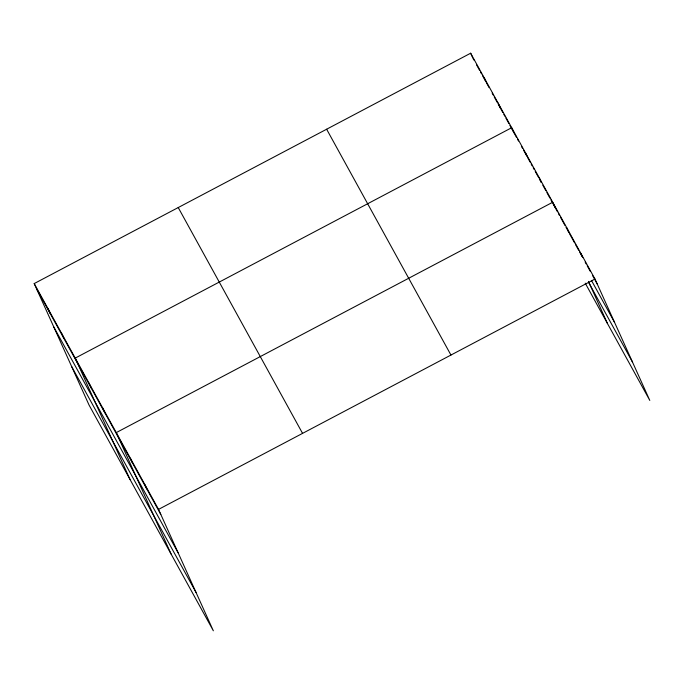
<?xml version="1.0" encoding="UTF-8"?>
<svg xmlns="http://www.w3.org/2000/svg" width="684" height="684" viewBox="0 0 684 684"><rect width="100%" height="100%" fill="white"/><g stroke="black" fill="none" stroke-linecap="round" stroke-linejoin="round"><path stroke-width="1.03" d="M34.2 283.578L158.534 509.392L213.348 630.793L89.014 404.979L34.2 283.578L470.652 53.207L594.986 279.021L649.8 400.422L585.239 283.167M158.534 509.392L594.986 279.021M472.926 58.234L473.944 60.081M476.474 64.681L479.51 70.195M480.527 72.034L481.536 73.881M482.553 75.719L485.589 81.234M486.606 83.08L489.137 87.68M492.172 93.195L493.19 95.033M494.199 96.88L497.242 102.395M498.251 104.233L502.808 112.518M503.826 114.356L504.835 116.195M505.852 118.033L508.887 123.556M509.905 125.394L516.488 137.356M517.497 139.194L518.515 141.032M521.55 146.556L522.567 148.394M523.576 150.241L526.62 155.755M527.629 157.594L530.168 162.194M531.177 164.04L532.195 165.879M533.204 167.717L534.221 169.555M535.23 171.393L538.265 176.917M539.283 178.755L541.309 182.44L539.035 177.404M542.831 185.193L545.866 190.716M546.884 192.555L549.919 198.078M550.936 199.916L551.945 201.754M552.963 203.593L557.503 211.843M558.512 213.673L559.512 215.503M560.521 217.332L565.052 225.558M566.053 227.387L567.062 229.208M568.071 231.038L569.079 232.868L566.805 227.832M569.575 233.783L574.611 242.923M575.62 244.752L578.638 250.233M579.647 252.063L582.161 256.637M585.179 262.117L586.188 263.947M587.197 265.777L590.215 271.257M592.729 275.823L597.26 284.057M591.446 280.406L614.6 322.455M588.668 282.483L632.461 362.016M326.627 129.225L450.953 355.047M178.233 207.551L302.559 433.374M36.474 288.614L160.8 514.428M53.814 327.012L178.139 552.826M71.675 366.581L196.009 592.395M580.896 253.431L582.785 257.62M554.989 207.278L552.715 202.242L116.254 432.613L171.077 554.014M588.445 281.381L607.529 323.643M525.363 152.566L527.253 156.756M513.958 132.756L511.683 127.72L75.231 358.1L130.046 479.501M498.003 102.882L500.278 107.918M484.332 78.044L486.221 82.242M470.652 53.207L472.55 57.396M144.444 483.802L146.709 488.838M130.353 458.212L132.619 463.239M102.583 407.775L104.857 412.811M88.903 382.937L91.177 387.973M61.551 333.262L63.826 338.289M47.88 308.416L50.146 313.452"/></g></svg>
